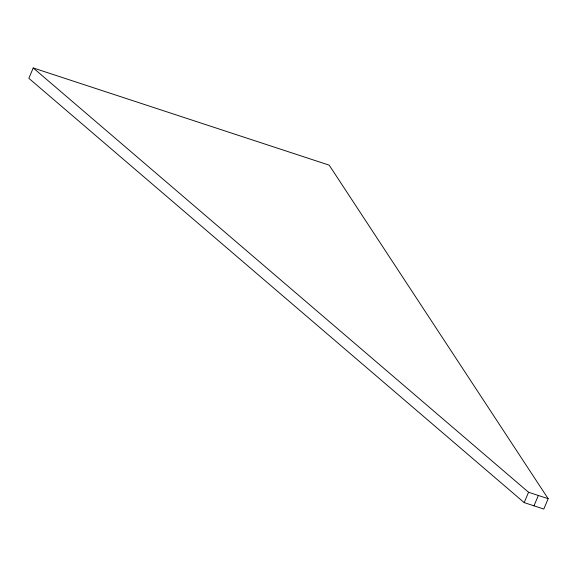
<?xml version="1.0" encoding="UTF-8"?>
<svg xmlns="http://www.w3.org/2000/svg" width="577" height="577" viewBox="0 0 577 577"><rect width="100%" height="100%" fill="white"/><g stroke="black" fill="none" stroke-linecap="round" stroke-linejoin="round"><path stroke-width="0.87" d="M33.221 67.956L28.85 78.306L524.183 502.603L543.779 509.044L548.15 498.694L329.186 165.152L33.221 67.956L528.554 492.26L548.15 498.694M524.183 502.603L528.554 492.26M533.977 505.82L538.348 495.477"/></g></svg>
